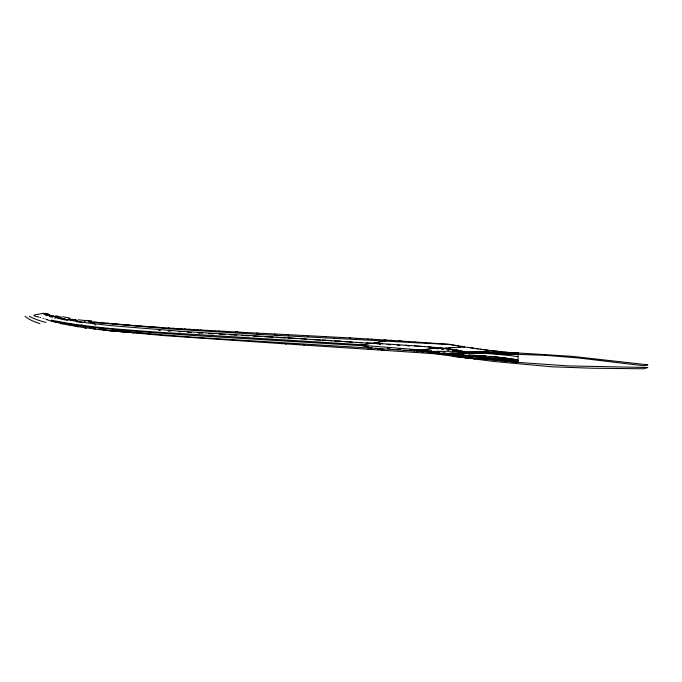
<?xml version="1.0" encoding="UTF-8"?>
<svg xmlns="http://www.w3.org/2000/svg" width="682" height="682" viewBox="0 0 682 682"><rect width="100%" height="100%" fill="white"/><g stroke="black" fill="none" stroke-linecap="round" stroke-linejoin="round"><path stroke-width="1.02" d="M515.916 354.256L518.448 354.367L518.482 352.995L513.026 352.79M646.996 367.76L647.755 367.521L568.072 365.91L517.988 362.389L518.073 353.412L516.453 353.242C517.058 352.159 519.292 354.393 517.706 353.958M440.708 353.353L461.407 356.123L461.68 354.819L517.945 360.582M646.715 367.845L643.68 368.774L592.837 368.237L552.326 366.822L494.186 361.511L443.3 354.904M646.86 365.058L643.842 365.757L579.427 358.076L546.069 355.356L489.855 353.37L444.374 353.361M647.15 364.989L647.9 364.819L572.172 356.354L518.491 352.995M364.009 346.047L361.076 345.228L363.463 344.742M363.08 344.819L365.083 344.419M364.827 344.47L369.269 343.575M366.584 344.112L367.087 344.009M368.084 343.813L368.587 343.711M369.039 343.626L371.383 343.165M371.264 343.182L382.414 343.728M304.973 339.039L372.022 343.447L375.978 342.688M374 343.063L376.762 342.535M378.05 342.296L379.371 342.049M376.285 342.628L378.348 342.236M424.963 349.619L422.32 350.105L361.076 345.228M379.132 342.091L382.014 341.554M383.753 341.23L384.205 341.145M381.502 341.648L385.253 341.094L384.281 339.96L384.665 341.06L384.281 339.96M92.428 323.524L94.099 323.737L90.766 323.311A147.38 35.174 3.1 0 1 78.055 321.469A111.175 26.564 3.1 0 1 68.814 319.935A94.125 22.506 3.1 0 1 65.992 319.398L51.559 315.945A71.371 17.05 3.1 0 1 47.408 314.615A83.86 20.042 3.1 0 1 46.001 314.121L43.767 313.285L34.151 314.99L34.1 315.868L37.033 316.653M45.021 314.342L47.425 313.916L48.797 314.411M424.826 349.644L426.054 349.431M425.346 349.551L427.06 349.269M426.301 349.389L429.532 348.894M428.808 348.996L430.674 348.732M430.862 348.707L432.192 348.536M432.132 348.545L432.567 348.485M432.439 348.502L435.576 348.127M432.951 348.442L433.888 348.323M435.406 348.144L436.327 348.042M436.284 348.05L437.963 347.871M437.904 347.88L441.356 348.135M440.904 348.647L442.848 348.468M442.217 348.528L445.653 348.212M445.551 348.221L445.985 348.187M446.318 348.161L446.872 348.11M445.823 348.204L446.352 348.152M446.983 348.101L448.799 347.948M448.696 347.956L449.591 347.888M449.472 347.897L449.95 347.863M450.239 347.837L450.853 347.786M449.728 347.88L450.401 347.82M450.751 347.794L452.763 347.641M433.547 351.392L462.336 351.204A9.684 2.319 3.1 0 1 463.393 351.554A12.071 2.881 3.1 0 1 464.979 352.372M453.811 347.564L452.686 347.65M454.016 347.547L458.943 347.215M459.617 347.172L460.222 347.129M459.02 347.206L459.677 347.164M460.171 347.138L462.899 346.968M462.66 346.985L464.416 346.882M464.289 346.891L469.02 347.547M452.541 353.131L473.061 352.347L475.226 353.148M444.084 353.37L442.072 353.472A8.039 7.775 13.3 0 0 439.873 353.907L432.141 351.75L422.32 350.105L426.403 350.88M473.138 352.338L489.088 352.048M448.688 354.776L450.623 354.776M477.835 353.114L480.716 353.174M464.365 352.884L463.462 352.875A10.392 2.481 3.2 0 0 462.797 352.645A10.247 2.438 3.2 0 1 463.206 352.79L463.223 352.79M465.107 352.901L470.034 352.969M465.269 352.901L463.462 352.875L463.402 351.554L475.789 351.75M467.98 352.935L468.884 352.952M465.925 352.909L466.752 352.918M469.787 352.969L470.861 352.986M474.297 353.046L471.594 352.995M470.691 352.978L471.68 353.003M477.4 351.784L478.628 351.81M474.962 351.733L477.835 351.793M475.797 353.08L478.611 353.131M474.152 353.046L476.104 353.08M479.753 351.827L482.14 351.878M478.184 351.801L480.034 351.835M480.452 353.174L482.984 353.225M484.254 351.929L486.036 351.972M482.114 351.878L484.467 351.938M484.919 353.276L508.414 355.399A139.247 33.265 3.1 0 1 517.902 356.643M485.516 353.285L482.123 353.208M488.474 352.031L489.361 352.057M486.368 351.98L491.091 352.1M485.661 351.963L486.829 351.989M487.025 353.327L489.13 353.378M490.784 352.091L492.992 352.151M487.204 352.926L498.372 353.25M490.58 353.412L493.112 353.481M461.808 354.964L460.29 354.921M494.902 352.202L498.994 352.321M492.873 352.151L494.962 352.202M494.501 353.523L496.172 353.574M492.404 353.464L505.78 353.881M462.473 354.981L461.254 354.947M498.721 352.313L500.724 352.372M497.851 353.617L498.687 353.643M502.941 352.441L506.53 352.56M500.545 352.372L503.452 352.458M499.318 353.668L501.705 353.745M506.189 352.551L507.723 352.603M504.134 352.483L505.328 352.517M502.907 353.779L504.1 353.822M510.11 352.679L513.699 352.816M510.289 352.688L507.553 352.594M505.294 353.864L517.254 354.316M468.611 355.169L471.279 355.271M468.398 355.169L469.242 355.194M511.312 352.722L512.506 352.764M509.241 353.626L517.109 353.932M507.689 353.941L508.883 353.984M469.497 355.203L470.392 355.237M516.095 352.901L517.288 352.944M514.39 352.841L515.754 352.892M510.076 354.035L511.27 354.077M471.791 355.288L474.331 355.39M470.938 355.254L475.183 355.424M512.472 354.12L514.859 354.214M449.123 344.384L461.347 346.371M449.37 344.41L417.597 342.867M474.843 355.407L476.871 355.501M475.738 355.45L477.724 355.535M477.511 355.527L481.04 355.706M478.142 355.561L479.412 355.62M236.637 332.015L325.757 336.635M276.832 335.339L334.709 338.349M325.578 336.627L340.599 337.428M235.605 331.955L238.095 332.091M277.668 335.382L258.094 334.351L257.668 333.131M333.575 338.289L375.731 340.557M259.16 334.41L170.483 328.929L97.117 322.577M417.478 342.858L374.503 340.488M113.076 323.78L106.452 323.183M340.446 337.42L350.829 337.991M223.739 331.307L235.75 331.964M219.024 331.051L224.054 331.324M253.32 336.107L261.428 336.558M481.91 355.757L480.682 355.689M105.889 323.149L103.076 322.987M349.61 337.922L359.312 338.468M214.463 330.796L219.382 331.068M214.702 330.804L200.67 330.003M241.897 335.467L248.973 335.868M265 336.755L273.32 337.223M276.159 337.385L281.334 337.675M229.749 334.785L236.842 335.186M280.234 337.616L285.605 337.914M287.804 338.042L290.558 338.204M481.535 355.731L485.763 355.995M359.201 338.46L368.161 338.98M207.311 330.386L207.831 330.412M197.55 329.815L201.164 330.028M289.569 338.144L297.966 338.63M300.643 338.784L305.988 339.099M219.254 334.18L225.41 334.538M482.379 355.782L484.911 355.936M371.63 339.184L391.92 340.446M367.939 338.971L371.741 339.193M193.654 329.585L198.334 329.866M188.982 329.304L195.47 329.696M190.252 329.38L184.31 329.022M305.971 338.971L183.134 331.461L110.058 325.57M311.921 339.448L316.738 339.738M210.704 333.677L213.628 333.848M208.334 333.532L211.139 333.703M384.878 340.003L386.293 340.088M181.156 328.826L185.291 329.082M179.733 328.733L181.975 328.877M316.09 339.704L320.31 339.96M322.177 340.071L325.621 340.284M199.272 332.978L202.401 333.166M197.823 332.884L199.511 332.995M387.495 348.152L389.814 348.297M398.476 348.834L400.786 348.971M409.908 349.534L411.996 349.67M177.022 328.562L180.466 328.784M172.81 328.298L177.456 328.596M324.53 340.224L331.836 340.685M187.61 332.245L191.497 332.492M417.205 349.994L410.138 349.551M390.326 340.344L407.972 341.512M102.215 322.927L88.498 321.861M168.07 327.991L173.254 328.323M162.631 327.633L169.187 328.068M381.843 343.694L397.546 344.717M334.606 340.855L340.156 341.222M178.428 331.648L181.114 331.819M418.663 350.088L419.694 350.156M416.591 349.96L417.623 350.028M381.57 348.783L397.274 349.815M286.466 343.95L164.012 335.621L106.119 330.216M303.541 345.075L369.09 349.346M398.407 340.872L401.596 341.085M159.724 327.437L163.288 327.675M158.505 327.36L160.892 327.522M397.478 344.717L406.591 345.322M339.09 341.153L341.997 341.341M168.241 330.975L170.79 331.145M421.365 350.267L422.687 350.36M419.285 350.13L421.706 350.292M404.059 350.258L406.319 350.412M382.142 348.817L191.71 337.147L107.193 330.378L112.692 330.906M397.205 349.806L404.196 350.267M381.374 350.156L416.958 352.543M285.63 343.89L304.641 345.143M367.854 349.261L381.929 350.198M414.699 341.963L430.214 343.037M407.248 341.46L414.912 341.98M156.127 327.198L159.418 327.42M157.303 327.275L150.79 326.823M155.138 327.13L152.649 326.959M405.611 345.254L414.545 345.876M344.956 341.537L352.193 342.032M158.625 330.318L160.253 330.429M423.445 350.412L424.596 350.488M422.405 350.335L423.65 350.42M405.338 350.343L410.973 350.736M485.413 355.97L507.127 358.212M417.077 352.551L440.939 354.222M429.992 343.029L438.356 343.617M151.43 326.874L139.571 326.005M356.362 342.321L359.141 342.517M379.559 343.984L380.718 344.069M387.103 344.512L390.59 344.76M425.952 350.582L424.485 350.48M410.922 350.727L414.272 350.966M437.844 343.575L449.242 344.384M148.94 326.695L150.176 326.78M146.255 326.499L147.627 326.601M415.466 345.936L417.537 346.089M414.409 345.859L415.619 345.953M397.632 345.254L399.933 345.424M359.039 342.509L361.912 342.714M366.464 343.046L367.743 343.131M376.66 343.779L380.138 344.026M426.608 350.633L427.469 350.693M425.73 350.565L426.804 350.642M414.136 350.957L419.541 351.341M442.03 354.299L444.204 354.452M148.548 333.83L150.407 333.958M418.578 346.166L419.814 346.251M416.693 346.03L418.782 346.175M144.192 326.354L145.564 326.456M368.672 343.199L371.204 343.387M366.831 343.072L369.431 343.259M427.23 350.676L428.322 350.753M416.412 351.119L417.469 351.196M420.615 346.311L421.826 346.405M419.609 346.234L420.828 346.328M141.191 326.132L142.819 326.252M420.342 351.409L421.553 351.494M419.328 351.332L420.555 351.418M141.626 333.327L142.436 333.387M139.657 333.174L141.958 333.345M139.188 333.14L139.998 333.2M422.593 346.465L423.769 346.55M421.612 346.388L422.806 346.482M140.04 326.047L113.391 323.814M137.142 325.825L138.761 325.945M422.32 351.554L423.496 351.648M421.34 351.477L422.533 351.571M424.502 346.609L428.322 346.916M423.556 346.541L424.716 346.627M407.896 346.013L409.149 346.115M134.618 325.629L136.323 325.757M431.561 351.008L429.967 350.88M430.64 350.932L431.484 351M424.23 351.699L427.171 351.938M423.283 351.631L424.443 351.716M134.235 332.756L130.339 332.449M133.663 332.714L132.521 332.62M132.334 325.45L133.476 325.536M130.577 325.305L131.473 325.374M130.791 332.484L131.379 332.535M129.392 325.212L127.372 325.041M427.103 351.929L428.04 352.006M472.814 358.34L491.313 359.772M126.988 332.177L129.554 332.381M428.228 346.908L429.174 346.985M93.57 322.305L90.416 322.032M125.352 324.871L126.358 324.956M427.955 351.997L428.901 352.083M127.994 332.253L119.938 331.571M124.968 332.006L125.974 332.091M429.873 347.044L431.655 347.198M429.055 346.976L430.018 347.061M124.337 324.785L120.322 324.444M429.592 352.134L431.382 352.296M428.782 352.065L429.745 352.151M122.948 331.836L123.954 331.921M430.666 347.112L433.232 347.343M491.245 356.413L494.612 356.72M430.393 352.202L432.959 352.432M421.621 352.244L423.275 352.389M121.933 331.742L117.449 331.35M119.333 324.351L117.833 324.223M516.896 360.914L518.09 361.025L505.456 359.857M119.282 331.512L111.072 330.753M433.01 347.317L435.636 347.564M432.738 352.415L433.735 352.5M429.464 352.935L430.76 353.054M515.703 360.812L509.744 360.258M117.031 331.316L115.343 331.162M433.496 352.483L435.363 352.654M116.989 324.146L115.727 324.027M429.677 352.952L432.703 353.233M515.592 362.168L516.786 362.278M517.988 362.389L514.399 362.057M465.26 357.683L454.459 356.601M465.346 357.692L472.745 358.331L474.894 359.312M436.13 353.549L438.645 353.788M434.443 353.395L441.101 354.026M114.994 323.959L111.456 323.626M512.532 361.886L513.896 362.014M515.26 362.142L511.168 361.758M114.926 331.12L113.007 330.94M435.508 347.547L436.54 347.65M435.235 352.637L436.088 352.722M507.357 360.036L508.55 360.147M509.633 361.605L512.02 361.835M437.247 347.718L436.241 347.615M436.003 352.696L436.795 352.79M502.591 359.576L503.785 359.695M506.163 359.925L490.315 358.331M439.481 353.864L441.16 354.026M505.72 361.23L507.084 361.358M509.812 361.622L504.356 361.093M110.808 323.566L107.577 323.242M119.81 330.403L121.447 330.557M109.776 330.634L110.424 330.693M437.673 347.76L438.373 347.829M436.957 347.692L437.904 347.777M485.763 352.978L490.946 353.489M501.398 359.457L499.019 359.226M443.667 354.273L444.502 354.359M502.481 360.906L504.868 361.145M119.981 330.42L121.746 330.591M501.62 351.742L502.455 351.827M509.923 352.568L513.401 352.918M505.524 352.134L499.949 351.571M507.442 352.321L510.255 352.603M504.953 352.074L508.687 352.441M438.032 347.794L438.424 348.903M497.135 359.03L497.971 359.116M501.296 360.795L496.615 360.318M500.273 360.693L503.001 360.957M113.698 331.06L115.667 331.256M512.387 352.816L510.741 352.645M439.31 353.037L438.1 352.918L439.319 353.131M494.22 358.741L496.3 358.954M494.953 360.147L497.007 360.36M84.304 321.452L85.199 321.537M500.75 351.648L497.442 351.307M439.583 347.948L440.18 348.016M430.368 348.016L431.22 348.101M430.12 347.99L431.715 348.161M495.635 356.822L517.723 359.874L509.599 358.57M439.259 353.037L439.83 353.097M492.549 358.57L493.802 358.698M491.27 359.772L492.873 359.934M492.575 359.908L494.535 360.105M494.476 360.105L495.115 360.164M499.156 351.486L484.399 349.772M440.674 348.067L441.945 348.195M489.045 358.203L486.778 357.956M490.827 358.391L482.754 357.53M487.997 359.423L488.96 359.525M495.763 351.128L496.598 351.221M463.709 354.981L462.532 354.853M483.981 357.658L485.379 357.811M440.964 353.216L441.672 353.293M483.879 358.988L484.868 359.09M484.578 359.056L486.675 359.286M486.437 359.261L488.082 359.431M441.791 348.187L442.516 348.263M481.194 357.359L476.803 356.874M480.23 357.257L483.282 357.59M441.518 353.276L442.243 353.353M484.092 359.005L477.835 358.323M494.083 350.949L494.919 351.034M442.899 348.306L444.775 348.519M442.345 348.246L444.221 348.451M462.234 354.819L460.606 354.64M462.14 354.81L462.635 354.862M478.406 357.053L479.105 357.129M442.627 353.395L444.502 353.608M442.072 353.336L443.948 353.54M476.837 358.212L478.27 358.374M480.179 358.579L480.963 358.672M473.146 356.464L473.956 356.558M476.411 356.831L471.415 356.268M475.908 356.78L476.897 356.882M477.05 358.238L463.129 356.643A9.684 2.31 3.1 0 0 462.081 356.302L462.081 356.302M454.323 356.584L452.371 356.362M493.239 350.855L491.552 350.659M436.821 348.715L437.597 348.8M469.617 356.064L471.509 356.285M445.056 348.545L446.105 348.673M444.519 348.485L446.625 348.732M467.417 355.808L468.236 355.91M469.872 356.098L466.599 355.714M444.246 353.574L445.056 353.668M101.004 328.383L103.118 328.63M466.923 355.757L463.325 355.331A10.392 2.489 3 0 0 461.671 354.828L461.561 354.793A18.397 4.476 2.8 0 0 458.977 354.214L458.534 354.163A31.27 7.655 2.8 0 0 457.486 353.984L450.333 352.944M445.303 353.702L447.23 353.924M444.775 353.634L446.693 353.864M102.803 328.596L100.748 328.349M464.144 355.424L463.325 355.331L463.129 356.643A12.071 2.881 3.1 0 1 464.698 357.462L465.67 358.169M464.962 355.527L465.78 355.62M463.948 356.737L465.593 356.933M94.866 324.828L95.864 324.947M446.966 348.775L448.722 348.988M446.429 348.707L447.136 348.792M456.369 354.146L457.341 354.265M441.569 349.278L442.098 349.337M456.505 354.163L454.51 353.915M447.759 353.992L447 353.898M442.618 349.406L443.658 349.534M448.287 354.06L447.716 353.984M51.38 320.131C86.222 327.471 121.907 329.397 157.32 332.143L346.72 343.771L362.909 344.853L362.867 345.731L194.046 335.535L129.205 330.975L84.415 326.525L51.329 321.06M487.766 350.198L485.661 349.934M448.961 349.014L450.393 349.201M448.56 348.971L449.088 349.031M448.551 354.094L449.643 354.231M448.202 354.052L448.688 354.111M76.904 320.608L77.484 320.685M76.128 320.506L77.134 320.634M93.826 328.826L90.493 328.4A147.38 35.242 3.1 0 1 77.705 326.601M451.382 354.461L449.591 354.222M450.384 349.201L451.152 349.295M76.316 320.531L75.156 320.378M483.555 349.661L484.868 349.832M447.196 349.985L448.875 350.207M483.998 349.713L476.104 348.604M451.595 349.355L452.891 349.534M451.305 354.444L451.876 354.521M451.612 354.487L452.123 354.555M452.805 349.516L453.487 349.619M452.865 354.657L452.302 354.58M452.839 353.276L453.496 353.37M452.754 354.64L453.215 354.708M480.188 349.193L481.032 349.312M453.385 349.602L454.868 349.815M453.359 354.725L455.09 354.972M85.403 326.363L86.29 326.49M453.666 354.768L454.118 354.836M507.954 358.331L508.781 358.451M452.319 350.693L453.871 350.915M477.238 348.766L478.082 348.894M473.862 348.272L475.55 348.528M475.218 348.476L476.394 348.647M454.851 349.815L456.88 350.122M105.054 330.062L106.631 330.293M471.68 347.948L473.027 348.152M472.558 348.076L474.331 348.34M455.039 354.972L456.608 355.211M103.988 329.9L105.505 330.131M102.922 329.738L104.389 329.96M102.709 329.713L103.272 329.79M468.807 347.513L470.793 347.811M470.495 347.769L472.183 348.025M72.164 319.96L69.266 319.5M101.857 329.585L99.146 329.167M100.791 329.423L98.677 329.099M464.587 346.874L460.751 346.277M80.34 325.621L80.885 325.706M456.088 349.994L457.716 350.25A29.411 6.99 3.1 0 1 458.901 350.471M455.815 355.083L457.434 355.348A29.411 7.067 3 0 1 458.671 355.544M94.448 328.443L95.506 328.613M457.775 345.808L458.236 345.885M456.122 351.264L457.613 351.511A31.27 7.289 3.4 0 1 458.04 351.588M90.109 327.761L91.303 327.948M455.431 345.433L454.698 345.314M436.812 352.713L434.886 352.389M453.377 345.101L452.729 344.99M436.932 352.73L433.863 352.219M450.836 344.666L451.586 344.794M433.496 352.151L432.755 352.023M433.428 352.142L434.997 352.398M450.393 344.589L449.864 344.495M432.252 351.938L432.84 352.04M443.002 354.853L442.004 354.666A8.039 7.826 14.5 0 1 439.864 353.967M432.379 351.963L428.833 351.332M458.918 350.463L459.293 350.531A17.059 4.083 3.1 0 1 461.714 351.025L461.902 351.094M458.645 355.552L459.02 355.62A30.451 7.323 3 0 0 456.804 355.211M426.284 350.863L428.978 351.358M66.001 319.389L62.326 318.639M434.008 352.21L433.513 352.1A29.752 28.866 14.6 0 1 431.536 351.648L431.587 351.631A29.735 28.832 14.4 0 1 433.547 351.418M46.666 319.543A83.86 20.025 3.1 0 0 47.143 319.713A71.371 17.05 3.1 0 0 51.286 321.034L65.728 324.487A94.125 22.472 3.1 0 0 68.567 325.016A111.175 26.555 3.1 0 0 77.765 326.576M62.053 323.737L62.966 323.924M461.313 352.244L461.347 352.253A18.397 4.314 3.3 0 0 460.179 352.023M458.995 355.629A17.059 4.075 3.1 0 1 461.39 356.132L461.919 356.26M381.852 349.764L384.162 350.343M380.07 349.312L382.38 349.9M380.309 349.372L377.487 348.655M55.114 322.1L56.444 322.441M376.2 348.323L377.99 348.783M375.552 348.152L376.455 348.383M461.842 354.862L462.191 354.955A10.247 2.455 2.9 0 1 463.078 355.237L463.095 355.245M371.008 347.948L371.681 348.127L371.835 347.181L371.537 348.093M369.942 347.667L371.119 347.973M42.906 318.221L43.486 318.375M368.834 347.368L370.07 347.692M37.621 316.806L38.797 317.121M39.965 317.437L40.553 317.59M367.828 347.095L368.587 347.3M368.391 347.249L369.056 347.428M366.814 346.823L367.905 347.121M365.782 346.541L366.933 346.857M364.734 346.251L365.467 346.456M365.262 346.396L365.961 346.584M363.941 346.03L364.981 346.32M52.531 321.401L53.81 321.751M53.895 316.039L53.324 315.877M49.675 316.525L50.707 316.849M49.309 314.59L48.081 314.155M46.512 315.459L45.958 315.263M45.805 315.203L46.743 315.536M47.817 314.061L45.668 313.226M44.824 318.878L45.276 319.048M45.097 313.788L44.202 313.456M464.996 352.372L465.942 353.08M355.612 338.255L356.038 339.483M307.548 335.697L307.991 336.959M288.145 334.7L288.58 335.953M274.718 334.01L275.153 335.254M256.807 333.08L257.233 334.308M43.767 313.285L43.989 314.53M45.882 322.458A71.542 18.457 2.2 0 1 29.326 316.32M39.897 323.609A71.542 21.585 -2.1 0 1 25.046 316.158M437.912 351.392A111.379 18.55 4.6 0 1 440.257 351.665M443.377 352.04A111.379 18.55 4.6 0 1 444.928 352.236M455.934 351.435A29.164 6.615 3.5 0 1 461.006 352.33M453.129 350.863A111.379 34.509 1.5 0 1 454.92 351.119M454.715 353.395A29.164 7.314 2.6 0 1 461.586 354.572M456.983 350.164A30.451 7.229 3.1 0 1 459.242 350.548M89.47 320.924A129.444 38.004 -0.1 0 1 78.336 319.781M76.623 320.156A88.762 27.57 -0.5 0 1 72.701 319.619M67.527 320.37A64.321 19.07 0 0 1 56.93 318.042M57.919 317.633A71.721 17.51 2.4 0 1 48.175 314.641M50.937 316.329A75.992 19.207 1.6 0 1 46.998 314.948M61.772 317.258A67.365 15.396 3.2 0 1 55.668 315.723M69.734 318.034A62.582 16.419 1.5 0 1 62.846 316.729M75.881 319.892A80.928 24.271 -0.2 0 1 68.643 318.818M83.119 322.475A118.515 37.05 -0.6 0 1 76.128 321.665M91.652 320.855A153.407 43.929 0 0 1 86.563 320.387M97.373 322.262A172.384 56.862 -0.8 0 1 93.843 321.989M110.143 325.476A201.557 48.072 3.1 0 1 94.21 323.66M47.493 314.607A83.093 21.006 2 0 1 46.078 314.112M55.242 318.289A67.91 16.496 2.7 0 1 54.748 318.162M52.335 317.505A67.91 16.496 2.7 0 1 51.866 317.369M77.91 326.746A129.444 23.657 6.2 0 1 75.796 326.354M73.869 325.374A88.762 14.654 6.6 0 1 72.872 325.186M60.92 323.797A62.582 13.461 4.7 0 1 60.289 323.643M73.588 325.493A80.928 14.262 6.3 0 1 72.991 325.382M69.607 324.717A80.928 14.262 6.3 0 1 68.891 324.564M84.449 325.621A118.515 19.309 6.6 0 1 81.073 325.041M85.923 328.409A153.407 29.181 6.1 0 1 84.841 328.23M95.003 328.886A172.384 24.961 6.8 0 1 93.809 328.707M109.7 330.744A201.557 48.234 3.1 0 1 93.707 328.912M47.049 319.722A83.093 18.687 4.1 0 1 46.581 319.551M68.865 323.703A88.174 20.92 3.3 0 1 67.919 323.524M77.509 325.041A117.321 27.544 3.4 0 1 76.546 324.888"/></g></svg>
